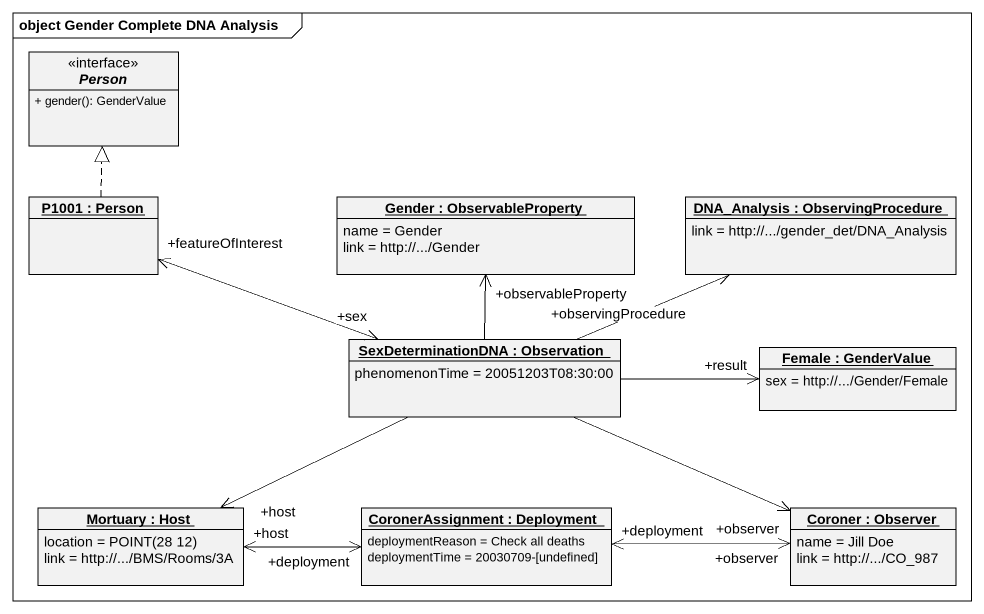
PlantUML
@startuml
mainframe object Gender Complete DNA Analysis
hide circle
hide empty members
skinparam classAttributeIconSize 0
interface "Person" as Person_ {
  + gender(): GenderValue
}
object "P1001 : Person" as P1001
object "Gender : ObservableProperty" as Gender {
  name = Gender
  link = http://.../Gender
}
object "DNA_Analysis : ObservingProcedure" as DNA_Analysis {
  link = http://.../gender_det/DNA_Analysis
}
object "SexDeterminationDNA : Observation" as SexDeterminationDNA {
  phenomenonTime = 20051203T08:30:00
}
object "Female : GenderValue" as Female {
  sex = http://.../Gender/Female
}
object "Mortuary : Host" as Mortuary {
  location = POINT(28 12)
  link = http://.../BMS/Rooms/3A
}
object "CoronerAssignment : Deployment" as CoronerAssignment {
  deploymentReason = Check all deaths
  deploymentTime = 20030709-[undefined]
}
object "Coroner : Observer" as Coroner {
  name = Jill Doe
  link = http://.../CO_987
}
P1001 .up.|> Person_
SexDeterminationDNA "+sex" <-left-> "+featureOfInterest" P1001
SexDeterminationDNA -up-> "+observableProperty" Gender
SexDeterminationDNA -right-> "+observingProcedure" DNA_Analysis
SexDeterminationDNA -right-> "+result" Female
SexDeterminationDNA -left-> "+host" Mortuary
SexDeterminationDNA -right-> "+observer" Coroner
Mortuary "+host" <-right-> "+deployment" CoronerAssignment
Coroner "+observer" <-left-> "+deployment" CoronerAssignment
@enduml
